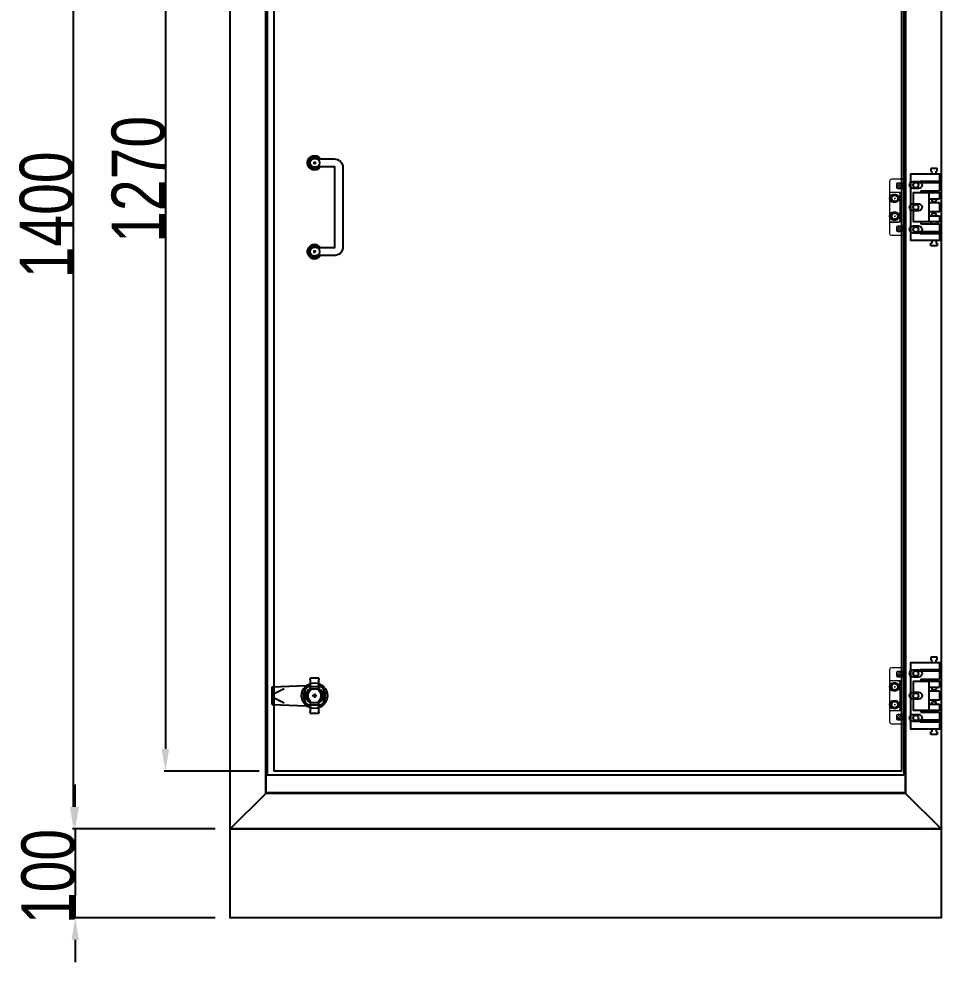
# Model space of a CAD drawing. Header units: inches. Extents: x 21 to 136330, y 8 to 58290.
# Drawn here: x 93970 to 95008, y 23814 to 24877 of the extents above; entities that cross this region are included whole.
import ezdxf

# ---------------------------------------------------------------- set-up
doc = ezdxf.new("R2010")
doc.units = ezdxf.units.IN
doc.header["$MEASUREMENT"] = 0
doc.linetypes.add('HIDDEN2', pattern=[4.7624999999999975, 3.174999999999998, -1.587499999999999])
doc.layers.add('0 TĂNG CỨNG', color=7, linetype='Continuous', lineweight=15)
doc.layers.add('@.DM. KÍCH THƯỚC', color=8, linetype='Continuous', transparency=0.2)
doc.layers.add('@.DM. KÍCH THƯỚC @ 1', color=8, linetype='Continuous', transparency=0.2)
doc.layers.add('@.DM. THIẾT BỊ', color=7, linetype='Continuous')
doc.styles.add('roman', font='roman.shx', dxfattribs={"width": 0.8})
doc.dimstyles.new('Kích thước Duy Mạnh', dxfattribs={"dimtxt": 30, "dimasz": 25, "dimexe": 1.25, "dimexo": 20, "dimtad": 1, "dimdec": 1, "dimtxsty": 'roman', "dimcen": 2.5, "dimclrd": 8, "dimclre": 8, "dimclrt": 2, "dimadec": 0, "dimazin": 0, "dimtfac": 1, "dimtdec": 1, "dimtix": 1, "dimtmove": 0, "dimatfit": 3, "dimfxl": 1, "dimtfillclr": 1, "dimarcsym": 0})

# ---------------------------------------------------------------- blocks, each defined once
blk = doc.blocks.new('*D1576')
at = {"layer": '@.DM. KÍCH THƯỚC', "color": 8, "lineweight": -2, "transparency": 16777216}
for p, q in [((94240.87183297178, 25299.48020260785), (94134.147990677, 25299.48020260785)), ((94240.87183297178, 24029.48020260784), (94134.147990677, 24029.48020260784))]:
    blk.add_line(p, q, dxfattribs=at)
at = {"layer": '@.DM. KÍCH THƯỚC', "lineweight": -2, "transparency": 16777216}
blk.add_line((94135.397990677, 25274.48020260785), (94135.397990677, 24054.48020260784), dxfattribs=at)
at = {"layer": '@.DM. KÍCH THƯỚC', "transparency": 16777216}
for points in [[(94131.23132401032, 25274.48020260785), (94139.56465734367, 25274.48020260785), (94135.397990677, 25299.48020260785)], [(94131.23132401032, 24054.48020260784), (94139.56465734367, 24054.48020260784), (94135.397990677, 24029.48020260784)]]:
    blk.add_solid(points, dxfattribs=at)
at = {"layer": 'Defpoints', "color": 0, "transparency": 16777216}
for p in [(94260.87183297178, 25299.48020260785), (94135.397990677, 24029.48020260784), (94260.87183297178, 24029.48020260784)]:
    blk.add_point(p, dxfattribs=at)
at = {"layer": '@.DM. KÍCH THƯỚC', "color": 2, "transparency": 16777216, "insert": (94074.77299067698, 24624.48020260783), "char_height": 60, "attachment_point": 1, "rotation": 90, "style": 'roman'}
blk.add_mtext('1270', dxfattribs=at)
blk = doc.blocks.new('*D1577')
at = {"layer": '@.DM. KÍCH THƯỚC', "lineweight": -2, "transparency": 16777216}
for p, q in [((94033.89761212283, 23989.48020260785), (94033.89761212283, 24014.48020260785)), ((94033.89761212283, 23964.48020260785), (94033.89761212283, 23939.48020260785)), ((94033.89761212283, 23939.48020260785), (94033.89761212283, 23889.48020260785)), ((94033.89761212283, 23864.48020260785), (94033.89761212283, 23889.48020260785)), ((94033.89761212283, 23839.48020260785), (94033.89761212283, 23814.48020260785))]:
    blk.add_line(p, q, dxfattribs=at)
at = {"layer": '@.DM. KÍCH THƯỚC', "color": 8, "lineweight": -2, "transparency": 16777216}
for p, q in [((94188.37183297178, 23964.48020260785), (94032.64761212283, 23964.48020260785)), ((94191.4425436499, 23864.48020260785), (94032.64761212283, 23864.48020260785))]:
    blk.add_line(p, q, dxfattribs=at)
at = {"layer": '@.DM. KÍCH THƯỚC', "transparency": 16777216}
for points in [[(94029.73094545616, 23989.48020260785), (94038.0642787895, 23989.48020260785), (94033.89761212283, 23964.48020260785)], [(94029.73094545616, 23839.48020260785), (94038.0642787895, 23839.48020260785), (94033.89761212283, 23864.48020260785)]]:
    blk.add_solid(points, dxfattribs=at)
at = {"layer": 'Defpoints', "color": 0, "transparency": 16777216}
for p in [(94208.37183297178, 23964.48020260785), (94033.89761212283, 23864.48020260785), (94211.4425436499, 23864.48020260785)]:
    blk.add_point(p, dxfattribs=at)
at = {"layer": '@.DM. KÍCH THƯỚC', "color": 2, "transparency": 16777216, "insert": (93973.27261212282, 23857.33734546496), "char_height": 60, "attachment_point": 1, "rotation": 90, "style": 'roman'}
blk.add_mtext('100', dxfattribs=at)
blk = doc.blocks.new('*D1581')
at = {"layer": '@.DM. KÍCH THƯỚC', "color": 8, "lineweight": -2, "transparency": 16777216}
for p, q in [((94188.37183297178, 25364.48020260786), (94030.74013450027, 25364.48020260786)), ((94191.37183297178, 23964.48020260785), (94030.74013450027, 23964.48020260785))]:
    blk.add_line(p, q, dxfattribs=at)
at = {"layer": '@.DM. KÍCH THƯỚC', "lineweight": -2, "transparency": 16777216}
blk.add_line((94031.99013450027, 23989.48020260785), (94031.99013450027, 25339.48020260786), dxfattribs=at)
at = {"layer": '@.DM. KÍCH THƯỚC', "transparency": 16777216}
for points in [[(94027.8234678336, 25339.48020260786), (94036.15680116694, 25339.48020260786), (94031.99013450027, 25364.48020260786)], [(94027.8234678336, 23989.48020260785), (94036.15680116694, 23989.48020260785), (94031.99013450027, 23964.48020260785)]]:
    blk.add_solid(points, dxfattribs=at)
at = {"layer": 'Defpoints', "color": 0, "transparency": 16777216}
for p in [(94031.99013450027, 25364.48020260786), (94208.37183297178, 25364.48020260786), (94211.37183297178, 23964.48020260785)]:
    blk.add_point(p, dxfattribs=at)
at = {"layer": '@.DM. KÍCH THƯỚC', "color": 2, "transparency": 16777216, "insert": (93971.36513450026, 24584.48020260785), "char_height": 60, "attachment_point": 1, "rotation": 90, "style": 'roman'}
blk.add_mtext('1400', dxfattribs=at)
blk = doc.blocks.new('*U60')
h = blk.add_hatch()
h.set_pattern_fill('ANGLE', color=140, scale=0.1, style=0)
h.set_pattern_definition([(0, (-14333.92484547246, -6471.276466056303), (0, 0.6985000000000001), [0.508, -0.1905]), (90, (-14333.92484547246, -6471.276466056303), (-0.6985000000000001, 4.277078946022132e-17), [0.508, -0.1905])])
edge = h.paths.add_edge_path()
edge.add_line((6.614378277656897, 112.5000000000023), (3.162277660167774, 112.499999999996))
edge.add_arc((-1.719957509749293e-12, 107.9999999999969), 5.499999999999897, 54.90319877240046, 305.0968012275995)
edge.add_line((3.162277660167774, 103.4999999999978), (6.614378277656897, 103.4999999999914))
edge.add_arc((-8.881784197001252e-16, 107.9999999999969), 7.999999999999283, 34.22886632786327, 325.77113367213667, ccw=False)
h = blk.add_hatch()
h.set_pattern_fill('ANGLE', color=140, scale=0.1, style=0)
h.set_pattern_definition([(0, (-14333.92484547246, -6571.276466056303), (0, 0.6985000000000001), [0.508, -0.1905]), (90, (-14333.92484547246, -6571.276466056303), (-0.6985000000000001, 4.277078946022132e-17), [0.508, -0.1905])])
edge = h.paths.add_edge_path()
edge.add_line((6.614378277658716, 12.50000000000233), (3.162277660169593, 12.49999999999596))
edge.add_arc((6.821210263296962e-13, 7.999999999996874), 5.499999999999561, 54.90319877240542, 305.0968012275946)
edge.add_line((3.162277660169593, 3.499999999997783), (6.614378277658716, 3.499999999991417))
edge.add_arc((2.501110429875553e-12, 7.999999999996874), 7.999999999998719, 34.228866327866115, 325.77113367213394, ccw=False)
at = {"color": 140}
for p, q in [((-1.689759819298388, 107.9999999999969), (1.689759819297933, 107.9999999999969)), ((-1.13686837721616e-12, 109.6897598192959), (-1.13686837721616e-12, 106.3102401806996)), ((1.689759819299752, 7.999999999997783), (-1.68975981929475, 7.999999999997783)), ((2.501110429875553e-12, 6.310240180698713), (2.501110429875553e-12, 9.689759819295034))]:
    blk.add_line(p, q, dxfattribs=at)
for points in [[(6.614378277656897, 112.5000000000023), (3.162277660167774, 112.499999999996, 1.924950591149143), (3.162277660167774, 103.4999999999978), (6.614378277656897, 103.4999999999914, -3.247639617252991)], [(2.179449471769431, 12.49999999999596), (22.00000000000068, 12.49999999999596, 0.414213562373095), (23.00000000000068, 13.49999999999778), (22.99999999999886, 102.4999999999969, 0.4142135623730379), (21.99999999999886, 103.4999999999969), (2.179449471769431, 103.4999999999969, -1.595433215948731), (2.179449471769431, 112.4999999999969), (21.99999999999886, 112.4999999999969, -0.4142135623730893), (31.99999999999886, 102.4999999999969), (32.00000000000068, 13.49999999999596, -0.4142135623729885), (22.00000000000068, 3.499999999995964), (2.179449471769431, 3.499999999995964, -1.595433215947328)]]:
    blk.add_lwpolyline(points, format="xyb", close=True, dxfattribs=at)
for points in [[(-1.000000000001137, 113.408326913193), (-1.000000000001137, 112.898979485563)], [(0.9999999999988631, 112.898979485563), (0.9999999999988631, 113.408326913193)], [(-1.000000000001137, 102.5916730868008), (-1.000000000001137, 103.1010205144308)], [(0.9999999999988631, 103.1010205144308), (0.9999999999988631, 102.5916730868008)], [(-1.000000000001137, 13.40832691319298), (-1.000000000001137, 12.89897948556296)], [(0.9999999999988631, 12.89897948556296), (0.9999999999988631, 13.40832691319298)], [(-1.000000000001137, 2.591673086800768), (-1.000000000001137, 3.101020514430786)], [(0.9999999999988631, 3.101020514430786), (0.9999999999988631, 2.591673086800768)]]:
    blk.add_lwpolyline(points, dxfattribs=at)
for centre, radius, start, end in [((-1.13686837721616e-12, 107.9999999999969), 8, 34.22886632784793, 325.7711336721521), ((-1.13686837721616e-12, 107.9999999999969), 5.5, 54.90319877239938, 305.0968012276006), ((2.501110429875553e-12, 7.999999999997783), 8, 34.22886632780683, 325.7711336721932), ((2.501110429875553e-12, 7.999999999997783), 5.5, 54.90319877237136, 305.0968012276286)]:
    blk.add_arc(centre, radius, start, end, dxfattribs=at)
blk = doc.blocks.new('MS722')
at = {"layer": '@.DM. THIẾT BỊ', "color": 4}
for p, q in [((-5, 37.8176882143016), (-5, 39.5)), ((5, 39.5), (-5, 39.5)), ((-5, 37.8176882143016), (-5, 27.25)), ((5, 39.5), (5, 37.8176882143016)), ((5, 27.25), (5, 37.8176882143016)), ((-5, 27.25), (-5, 25.3401699437527)), ((5, 27.25), (-5, 27.25)), ((5, 25.3401699437527), (5, 27.25)), ((-5, 14.1598300562473), (-5, 12.25)), ((-5, 12.25), (-5, 1.682311785698399)), ((-5, 12.25), (5, 12.25)), ((5, 12.25), (5, 14.1598300562473)), ((5, 1.682311785698399), (5, 12.25)), ((-5, 0), (-5, 1.682311785698399)), ((-5, 0), (5, 0)), ((5, 1.682311785698399), (5, 0))]:
    blk.add_line(p, q, dxfattribs=at)
for radius, start, end in [(12.5, 113.5781784794563, 246.4218215205437), (7.499999999999999, 131.8103148933638, 228.1896851066361), (12.5, 293.5781784794563, 66.4218215205437), (7.5, 311.8103148933638, 48.18968510663615)]:
    blk.add_arc((0, 19.75), radius, start, end, dxfattribs=at)
at = {"layer": '@.DM. THIẾT BỊ', "color": 9}
for start, end in [(121.7568638579268, 238.2431361420731), (301.7568638579268, 58.24313614207315)]:
    blk.add_arc((0, 19.75), 9.5, start, end, dxfattribs=at)
blk = doc.blocks.new('KTRONG')
at = {"layer": '@.DM. THIẾT BỊ', "color": 8}
for p, q in [((-47.49999999988358, 10), (-8.87493965390604, 11.46671034500469)), ((-47.49999999988358, -10), (-47.49999999988358, 10)), ((-47.49999999988358, 1.376220337115228), (-34.11467840371188, 8.14073011756409)), ((-47.49999999988358, -1.376220337115228), (-34.11467840371188, -8.140730117680505)), ((-47.49999999988358, -10), (-8.87493965390604, -11.46671034500469))]:
    blk.add_line(p, q, dxfattribs=at)
at = {"layer": '@.DM. THIẾT BỊ', "color": 1, "ltscale": 10}
blk.add_line((0, 2.5), (0, -2.5), dxfattribs=at)
at = {"layer": '@.DM. THIẾT BỊ', "color": 8}
blk.add_lwpolyline([(10.5, 7.5), (10.5, -7.5, -0.414213562373095), (7.5, -10.5), (-7.5, -10.5, -0.414213562373095), (-10.5, -7.5), (-10.5, 7.5, -0.414213562373095), (-7.5, 10.5), (7.5, 10.5, -0.414213562373095)], format="xyb", close=True, dxfattribs=at)
at = {"layer": '@.DM. THIẾT BỊ', "color": 1, "ltscale": 10}
blk.add_lwpolyline([(2.5, 0), (-2.5, 0)], dxfattribs=at)
at = {"layer": '@.DM. THIẾT BỊ', "color": 8}
blk.add_circle((0, 0), 14.4999999998866, dxfattribs=at)
blk.add_blockref('MS722', (0, -19.75), dxfattribs=at)
blk = doc.blocks.new('BL012-FRONT')
at = {"layer": '0 TĂNG CỨNG'}
h = blk.add_hatch(dxfattribs=at)
h.set_pattern_fill('ANSI31', color=2, scale=0.5, angle=90, style=0)
h.set_pattern_definition([(135, (-85095.06188197459, -23179.31246862375), (-1.122532015133644, -1.122532015133644), [])])
edge = h.paths.add_edge_path()
edge.add_line((-0.3500000000058208, 52.74923828499595), (7.25, 52.74923828499595))
edge.add_line((7.25, 52.74923828499595), (7.25, 58.75076171500405))
edge.add_line((7.25, 58.75076171500405), (-0.3500000000058208, 58.75076171500405))
edge.add_arc((-0.3500000000058208, 57.75076171500405), 1, 90, 180)
edge.add_line((-1.350000000005821, 57.75076171500405), (-1.350000000005821, 53.74923828499595))
edge.add_arc((-0.3500000000058208, 53.74923828499595), 1, 180, 270)
h = blk.add_hatch(dxfattribs=at)
h.set_pattern_fill('ANSI31', color=2, scale=0.5, angle=90, style=0)
h.set_pattern_definition([(135, (-85095.06188197459, -23227.81246862373), (-1.122532015133644, -1.122532015133644), [])])
edge = h.paths.add_edge_path()
edge.add_line((-0.3500000000058208, 4.249238285010506), (7.25, 4.249238285010506))
edge.add_line((7.25, 4.249238285010506), (7.25, 10.2507617150186))
edge.add_line((7.25, 10.2507617150186), (-0.3500000000058208, 10.2507617150186))
edge.add_arc((-0.3500000000058208, 9.250761715018598), 1, 90, 180)
edge.add_line((-1.350000000005821, 9.250761715018598), (-1.350000000005821, 5.249238285010506))
edge.add_arc((-0.3500000000058208, 5.249238285010506), 1, 180, 270)
at = {"color": 2, "linetype": 'HIDDEN2'}
blk.add_line((7.25, 4.250000000014552), (7.25, 10.25000000001455), dxfattribs=at)
at = {"layer": '0 TĂNG CỨNG', "color": 8}
for p, q in [((-4.101008270241437, 41.5), (-2.798991729752743, 41.5)), ((-3.44999999999709, 42.15100827024071), (-3.44999999999709, 40.84899172975929)), ((-4.101008270241437, 21.5), (-2.798991729752743, 21.5)), ((-3.44999999999709, 22.15100827024071), (-3.44999999999709, 20.84899172975929))]:
    blk.add_line(p, q, dxfattribs=at)
at = {"layer": '0 TĂNG CỨNG', "color": 1}
blk.add_lwpolyline([(-9.25, 14.54999999999927), (-9.25, 2, 0.414213562373095), (-7.25, 0), (7.25, 0), (7.25, 63), (-7.25, 63, 0.414213562373095), (-9.25, 61), (-9.25, 48.45000000000073), (2.789921814575791, 48.45000000000073), (2.789921814575791, 14.54999999999927)], format="xyb", close=True, dxfattribs=at)
at = {"layer": '0 TĂNG CỨNG', "color": 2}
for points in [[(-0.3500000000058208, 52.74923828499595), (7.25, 52.74923828499595), (7.25, 58.75076171500405), (-0.3500000000058208, 58.75076171500405, 0.414213562373095), (-1.350000000005821, 57.75076171500405), (-1.350000000005821, 53.74923828499595, 0.414213562373095)], [(-0.3500000000058208, 4.249238285010506), (7.25, 4.249238285010506), (7.25, 10.2507617150186), (-0.3500000000058208, 10.2507617150186, 0.414213562373095), (-1.350000000005821, 9.250761715018598), (-1.350000000005821, 5.249238285010506, 0.414213562373095)]]:
    blk.add_lwpolyline(points, format="xyb", close=True, dxfattribs=at)
at = {"layer": '0 TĂNG CỨNG', "color": 22}
blk.add_lwpolyline([(-9.25, 14.75), (0.5500000000029104, 14.75, 0.414213562373095), (2.55000000000291, 16.75), (2.55000000000291, 46.25, 0.414213562373095), (0.5500000000029104, 48.25), (-9.25, 48.25)], format="xyb", close=True, dxfattribs=at)
at = {"layer": '0 TĂNG CỨNG', "color": 61}
for centre in [(-3.44999999999709, 41.50000000000728), (-3.44999999999709, 21.50000000000728)]:
    blk.add_circle(centre, 4, dxfattribs=at)
at = {"layer": '0 TĂNG CỨNG', "color": 8}
for centre in [(-3.44999999999709, 41.5), (-3.44999999999709, 21.5)]:
    blk.add_circle(centre, 3.19999999999709, dxfattribs=at)
blk = doc.blocks.new('HL011-1-6')
at = {"color": 8}
for p, q in [((29.5, 81), (22.5, 81)), ((22.5, 81), (22.5, 78)), ((23.5, 77.99999999999272), (22.5, 78)), ((23.5, 75), (22.5, 75)), ((23.5, 75), (23.5, 78)), ((29.5, 78), (28.5, 77.99999999999272)), ((28.5, 75), (28.5, 78)), ((28.5, 75), (29.5, 75)), ((29.5, 78), (29.5, 81)), ((11, 56), (11, 54)), ((11, 56), (32, 56)), ((20, 54), (20, 21)), ((22.5, 56), (22.5, 54)), ((29.5, 54), (29.5, 56)), ((20, 47), (32, 47)), ((32, 42.5), (20, 42.5)), ((23.10000000000582, 47), (24, 44)), ((24, 44), (28, 44)), ((28.89999999999418, 47), (28, 44)), ((32, 32.5), (20, 32.5)), ((20, 28), (32, 28)), ((23.09999999999127, 28), (24, 31)), ((24, 31), (28, 31)), ((28.90000000000873, 28), (28, 31)), ((11.00000000001455, 21), (11.00000000001455, 19)), ((11, 19), (32, 19)), ((22.5, 19), (22.5, 21)), ((29.5, 21), (29.5, 19)), ((23.5, 0), (22.5, 0)), ((23.5, 0), (23.5, -3)), ((28.5, 0), (28.5, -3)), ((28.5, 0), (29.5, 0)), ((22.5, -6), (22.5, -3)), ((23.5, -2.999999999992724), (22.5, -3)), ((29.5, -6), (22.5, -6)), ((29.5, -3), (28.5, -2.999999999992724)), ((29.5, -3), (29.5, -6))]:
    blk.add_line(p, q, dxfattribs=at)
for points in [[(32, 19), (32, 0), (0, 0), (0, 75), (32, 75), (32, 56)], [(32, 28), (32, 21), (3, 21), (3, 54), (32, 54), (32, 47)], [(32, 42.5), (32, 32.5)]]:
    blk.add_lwpolyline(points, dxfattribs=at)
for points in [[(10, 67), (32, 67), (32, 65), (10, 65)], [(10, 8), (32, 8), (32, 10), (10, 10)]]:
    blk.add_lwpolyline(points, close=True, dxfattribs=at)
for centre in [(5.5, 62.5), (5.5, 37.5), (5.5, 12.5)]:
    blk.add_circle(centre, 3, dxfattribs=at)

msp = doc.modelspace()

# ---------------------------------------------------------------- linework, layer by layer
for p, q in [((94208.37183297175, 23964.48020260785), (94248.37183297175, 24004.48020260785)), ((94968.37183297175, 24004.48020260785), (95008.37183297175, 23964.48020260785))]:
    msp.add_line(p, q)
for points in [[(95008.37183297175, 23964.48020260785), (94208.37183297175, 23964.48020260785), (94208.37183297175, 25364.48020260785), (95008.37183297175, 25364.48020260785)], [(94248.37183297175, 25324.48020260785), (94968.37183297175, 25324.48020260785), (94968.37183297175, 24004.48020260785), (94248.37183297175, 24004.48020260785)], [(94248.87183297175, 25323.98020260785), (94967.87183297175, 25323.98020260785), (94967.87183297175, 24004.98020260785), (94248.87183297175, 24004.98020260785)], [(94966.37183297175, 24024.98020260785), (94250.37958351301, 24024.98020260785), (94250.37958351301, 25303.98020260783), (94966.37183297175, 25303.98020260782)], [(94257.87183297175, 25299.48020260783), (94963.87183297175, 25299.48020260783), (94963.87183297175, 24029.48020260783), (94257.87183297175, 24029.48020260783)], [(94208.37183297175, 23964.48020260785), (95008.37183297175, 23964.48020260785), (95008.37183297175, 23864.48020260785), (94208.37183297175, 23864.48020260785)]]:
    msp.add_lwpolyline(points, close=True)
for points in [[(94982.87183297175, 24685.48020260785), (94976.87183297175, 24685.48020260785, -0.9999999999999999), (94976.87183297175, 24693.48020260785), (94982.87183297175, 24693.48020260785, -0.9999999999999999)], [(94954.37183297175, 24670.48020260783), (94957.37183297175, 24670.48020260783, 0.9999999999999999), (94957.37183297175, 24678.48020260783), (94954.37183297175, 24678.48020260783, 0.9999999999999999)], [(94982.87183297175, 24660.48020260785), (94976.87183297175, 24660.48020260785, -0.9999999999999999), (94976.87183297175, 24668.48020260785), (94982.87183297175, 24668.48020260785, -0.9999999999999999)], [(94954.37183297175, 24650.48020260785), (94957.37183297175, 24650.48020260785, 0.9999999999999999), (94957.37183297175, 24658.48020260785), (94954.37183297175, 24658.48020260785, 0.9999999999999999)], [(94982.87183297175, 24635.48020260785), (94976.87183297175, 24635.48020260785, -0.9999999999999999), (94976.87183297175, 24643.48020260785), (94982.87183297175, 24643.48020260785, -0.9999999999999999)], [(94982.87183297175, 24135.48020260785), (94976.87183297175, 24135.48020260785, -0.9999999999999999), (94976.87183297175, 24143.48020260785), (94982.87183297175, 24143.48020260785, -0.9999999999999999)], [(94310.37183297175, 24103.98020260783), (94295.37183297175, 24103.98020260783, -0.414213562373095), (94292.37183297175, 24106.98020260783), (94292.37183297175, 24121.98020260783, -0.414213562373095), (94295.37183297175, 24124.98020260783), (94310.37183297175, 24124.98020260783, -0.414213562373095), (94313.37183297175, 24121.98020260783), (94313.37183297175, 24106.98020260783, -0.414213562373095)], [(94954.37183297175, 24120.48020260783), (94957.37183297175, 24120.48020260783, 0.9999999999999999), (94957.37183297175, 24128.48020260783), (94954.37183297175, 24128.48020260783, 0.9999999999999999)], [(94982.87183297175, 24110.48020260785), (94976.87183297175, 24110.48020260785, -0.9999999999999999), (94976.87183297175, 24118.48020260785), (94982.87183297175, 24118.48020260785, -0.9999999999999999)], [(94954.37183297175, 24100.48020260782), (94957.37183297175, 24100.48020260782, 0.9999999999999999), (94957.37183297175, 24108.48020260782), (94954.37183297175, 24108.48020260782, 0.9999999999999999)], [(94982.87183297175, 24085.48020260785), (94976.87183297175, 24085.48020260785, -0.9999999999999999), (94976.87183297175, 24093.48020260785), (94982.87183297175, 24093.48020260785, -0.9999999999999999)]]:
    msp.add_lwpolyline(points, format="xyb", close=True)
for centre in [(94302.87183297175, 24714.48020260783), (94302.87183297175, 24614.48020260783)]:
    msp.add_circle(centre, 5.999999999999993)

# ---------------------------------------------------------------- block references
for name, p in [('*U60', (94303.17183297174, 24606.48020260783)), ('KTRONG', (94303.17183297174, 24114.48020260782))]:
    msp.add_blockref(name, p)
at = {"color": 7}
for p in [(94974.37183297175, 24626.98020260785), (94974.37183297175, 24076.98020260785)]:
    msp.add_blockref('HL011-1-6', p, dxfattribs=at)
at = {"color": 2}
for p in [(94959.62183297175, 24632.98020260783), (94959.62183297175, 24082.98020260783)]:
    msp.add_blockref('BL012-FRONT', p, dxfattribs=at)

# ---------------------------------------------------------------- dimensions: what is measured, and where the dimension line sits
at = {"layer": '@.DM. KÍCH THƯỚC @ 1'}
for base, p1, p2, angle, picture, middle in [((94031.99013450027, 25364.48020260786), (94211.37183297175, 23964.48020260785), (94208.37183297175, 25364.48020260785), 270, '*D1581', (94031.99013450026, 24664.48020260785)), ((94135.397990677, 24029.48020260784), (94260.87183297175, 25299.48020260783), (94260.87183297175, 24029.48020260783), 270, '*D1576', (94135.39799067698, 24704.48020260783)), ((94033.89761212283, 23864.48020260785), (94208.37183297175, 23964.48020260785), (94211.44254364987, 23864.48020260785), 90, '*D1577', (94033.89761212282, 23914.48020260782))]:
    dim = msp.add_linear_dim(base=base, p1=p1, p2=p2, angle=angle, dimstyle='Kích thước Duy Mạnh', override={"dimscale": 1, "dimtxt": 60, "dimdec": 0, "dimclrd": 256, "dimtdec": 0, "dimtix": 1, "dimtofl": 0, "dimtmove": 0, "dimatfit": 1}, dxfattribs=at)
    dim.commit()
    dim.dimension.update_dxf_attribs({"geometry": picture, "text_midpoint": middle, "dimtype": 128})

doc.saveas('drawing.dxf')
